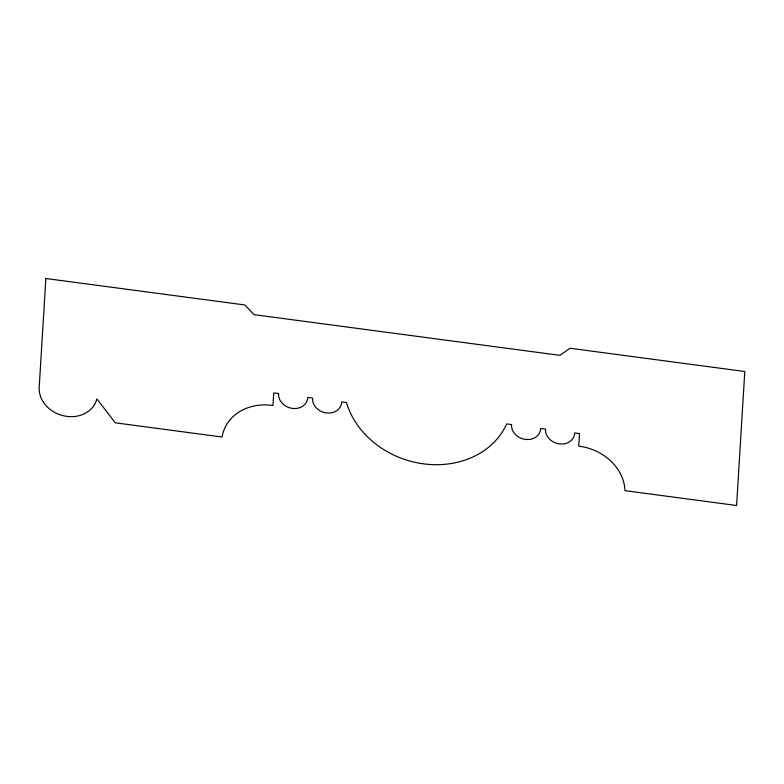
<?xml version="1.0" encoding="UTF-8"?>
<svg xmlns="http://www.w3.org/2000/svg" width="784" height="784" viewBox="0 0 784 784"><rect width="100%" height="100%" fill="white"/><g stroke="black" fill="none" stroke-linecap="round" stroke-linejoin="round"><path stroke-width="1.18" d="M45.864 278.496L39.2 387.365A29.576 24.941 18 0 0 64.562 416A29.576 24.941 18 0 0 96.873 398.889L115.317 422.821L222.097 437.031A48.726 41.091 18 0 1 272.969 405.475L273.734 392.911L278.594 393.558A14.788 12.475 18 0 0 292.363 408.395A14.788 12.475 18 0 0 307.71 397.429L312.561 398.076A14.788 12.475 18 0 0 326.34 412.913A14.788 12.475 18 0 0 341.687 401.957L346.538 402.604A85.309 71.952 18 0 0 423.527 463.844A85.309 71.952 18 0 0 506.709 423.919L511.57 424.565A14.788 12.475 18 0 0 525.339 439.393A14.788 12.475 18 0 0 540.686 428.436L545.546 429.083A14.788 12.475 18 0 0 559.315 443.92A14.788 12.475 18 0 0 574.662 432.964L579.523 433.601L578.749 446.165A48.726 41.091 18 0 1 624.956 490.647L736.597 505.504L744.8 371.508L570.066 348.253L559.845 355.338L254.065 314.649L244.873 304.976L45.864 278.496"/></g></svg>
